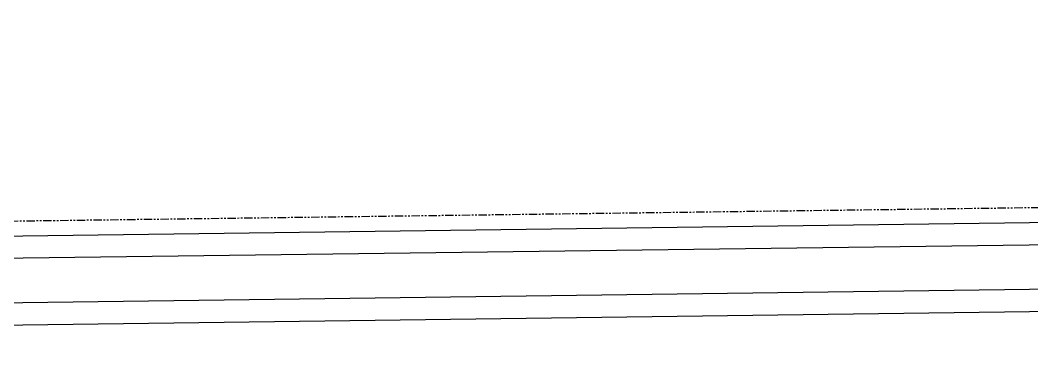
# Model space of a CAD drawing. Header units: millimetres. Extents: x -1052 to 3351, y 0 to 2015.
# Drawn here: x -470 to -319, y 1897.2 to 1948.7 of the extents above; entities that cross this region are included whole.
import ezdxf

# ---------------------------------------------------------------- set-up
doc = ezdxf.new("R2010")
doc.units = ezdxf.units.MM
doc.linetypes.add('PHANTOM', pattern=[2.5, 1.25, -0.25, 0.25, -0.25, 0.25, -0.25])
doc.layers.add('BOUNDARY', color=6, linetype='PHANTOM')
doc.layers.add('DRAIN', color=5, linetype='Continuous')

msp = doc.modelspace()

# ---------------------------------------------------------------- linework, layer by layer
at = {"layer": 'BOUNDARY'}
msp.add_line((-1051.5332, 1911.0744), (1803.3539, 1948.7238), dxfattribs=at)
msp.add_line((-1051.5332, 1911.0744), (1803.3539, 1948.7238), dxfattribs=at)
at = {"layer": 'DRAIN'}
for p, q in [((-1024.9117, 1909.2065), (1788.7577, 1946.3124)), ((-1024.9117, 1909.2065), (1788.7577, 1946.3124)), ((-1024.9118, 1905.8781), (1785.8888, 1942.9461)), ((-1024.9118, 1905.8781), (1785.8888, 1942.9461)), ((-1024.912, 1899.2212), (1780.151, 1936.2135)), ((-1024.912, 1899.2212), (1780.151, 1936.2135)), ((-922.795, 1897.2397), (1778.9433, 1932.8694)), ((-922.795, 1897.2397), (1778.9433, 1932.8694))]:
    msp.add_line(p, q, dxfattribs=at)

doc.saveas('drawing.dxf')
